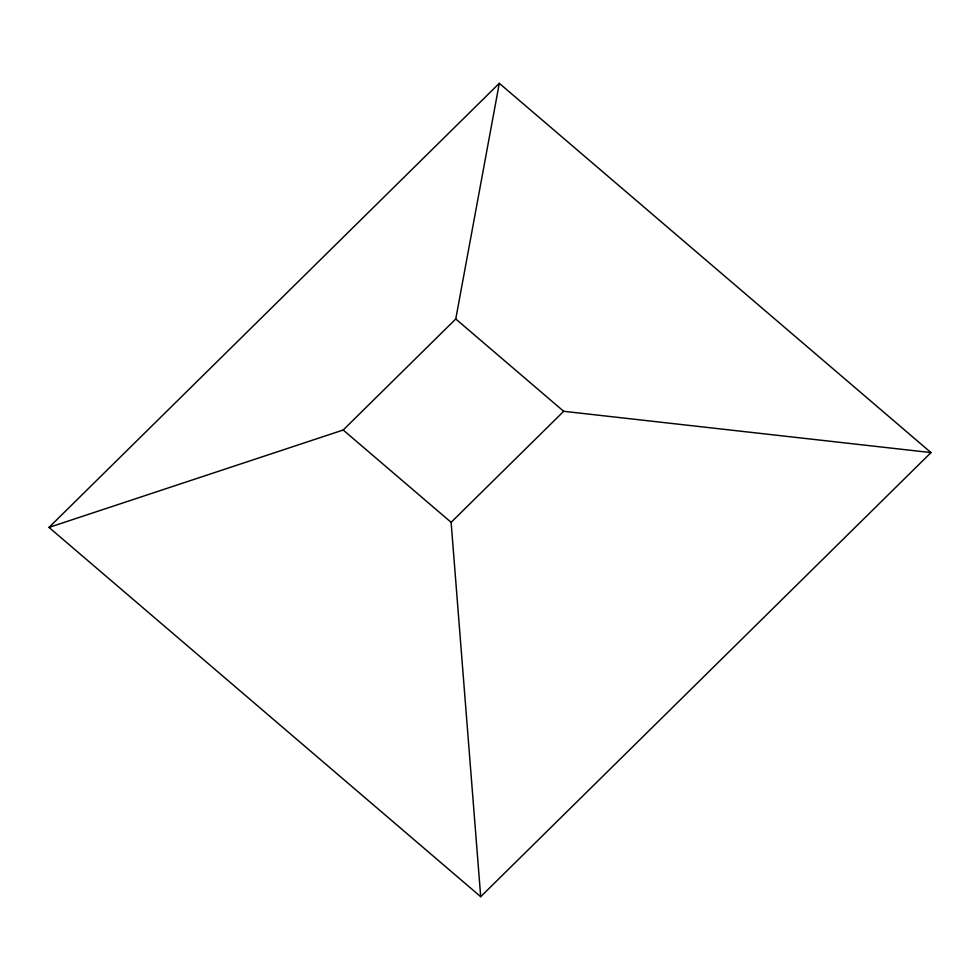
<?xml version="1.0" encoding="UTF-8"?>
<svg xmlns="http://www.w3.org/2000/svg" width="980" height="980" viewBox="0 0 980 980"><rect width="100%" height="100%" fill="white"/><g stroke="black" fill="none" stroke-linecap="round" stroke-linejoin="round"><path stroke-width="1.47" d="M49 527.412L343.196 430.012L455.761 318.99L499.298 83.312L931 452.589L480.702 896.688L49 527.412L499.298 83.312M480.702 896.688L451.119 522.328L563.696 411.306L931 452.589M455.761 318.99L563.696 411.306M343.196 430.012L451.119 522.328"/></g></svg>
